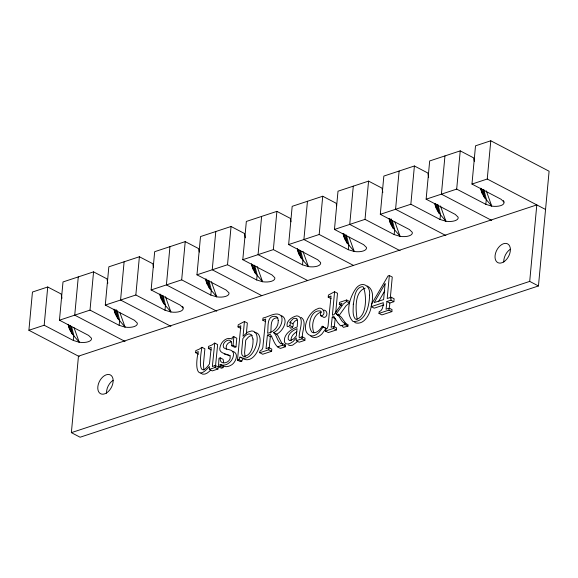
<?xml version="1.0" encoding="UTF-8"?>
<svg xmlns="http://www.w3.org/2000/svg" width="578" height="578" viewBox="0 0 578 578"><rect width="100%" height="100%" fill="white"/><g stroke="black" fill="none" stroke-linecap="round" stroke-linejoin="round"><path stroke-width="0.87" d="M223.029 367.68L220.117 366.156L220.117 364.472L222.631 365.13A14.898 9.4 -62.4 0 0 227.725 363.887C231.41 361.785 233.924 357.536 233.461 353.252C232.45 348.585 226.439 350.311 223.643 347.631C222.031 344.372 225.196 340.507 228.512 340.139A5.621 3.547 -62.4 0 1 230.832 341.316L231.634 343.26L231.8 345.803L234.719 347.327L235.983 346.908L236.792 338.224L233.873 336.707L232.212 337.256L232.11 339.113C227.161 336.41 221.374 341.49 220.261 346.345C217.595 353.274 225.572 353.548 229.712 355.484C232.948 362.312 218.954 366.922 220.232 357.847L219.004 358.252L218.448 366.705L221.367 368.229L223.029 367.68L223.036 365.99L220.117 364.472M79.222 356.554L28.9 330.276L32.447 292.034L47.728 286.991L61.131 293.985L61.99 298.291M28.9 330.276L44.181 325.233L47.728 286.991M44.181 325.233L73.334 340.456L79.237 342.241A10.599 4.48 5.3 0 0 91.454 338.202L88.607 335.421L59.455 320.198L63.002 281.948L93.564 271.862L106.959 278.863L107.826 283.169M78.283 276.905L74.735 315.154L125.058 341.432M73.334 340.456L73.811 335.305L71.571 326.613M71.369 432.647L78.463 356.156L536.803 204.908L529.708 281.399L71.369 432.647L80.111 437.221L538.458 285.966L549.1 171.225L490.794 140.779L475.513 145.822L471.966 184.071L501.119 199.294L503.965 202.083A10.599 4.48 5.3 0 1 491.741 206.115L485.845 204.337L456.685 189.114L426.13 199.193L429.678 160.951L460.233 150.865L473.635 157.866L474.328 161.305M59.455 320.198L90.009 310.111L93.564 271.862M90.009 310.111L119.169 325.335L125.065 327.112A10.599 4.48 5.3 0 0 137.289 323.08L134.443 320.291L105.29 305.068L108.837 266.826L139.392 256.74L152.794 263.734L153.488 267.18M124.118 261.783L120.571 300.025L170.893 326.303M119.169 325.335L119.646 320.183L117.175 310.617M105.29 305.068L135.844 294.99L139.392 256.74M135.844 294.99L165.005 310.213L170.9 311.99A10.599 4.48 5.3 0 0 183.125 307.958L180.278 305.17L151.125 289.946L154.673 251.697L185.227 241.618L198.63 248.612L199.323 252.059M169.954 246.654L166.406 284.903L216.721 311.181M165.005 310.213L165.481 305.054L163.01 295.488M151.125 289.946L181.68 279.86L185.227 241.618M181.68 279.86L210.833 295.083L216.736 296.861A10.599 4.48 5.3 0 0 228.96 292.829L226.114 290.04L196.961 274.817L200.508 236.575L231.063 226.489L244.465 233.49L245.325 237.796M198.507 354.177L195.588 352.659L195.776 350.622L199.374 349.098L201.968 347.284L204.879 348.801L203.478 363.938L203.832 370.021M201.968 347.284C200.552 354.206 196.954 381.574 209.489 363.938L211.216 347.356L208.347 348.447L208.542 346.41L212.14 344.885L214.727 343.072L217.646 344.596L215.471 366.503M215.789 231.532L212.234 269.781L261.762 295.64M210.833 295.083L211.317 289.932L208.846 280.366M209.366 369.364L215.038 367.492L215.226 365.412L218.144 366.936L217.949 369.017L212.285 370.888L209.366 369.364L209.366 366.481C195.212 383.156 195.429 363.576 198.341 351.605L195.588 352.659M196.961 274.817L227.515 264.738L231.063 226.489M231.8 345.803L233.071 345.384L233.873 336.707M227.515 264.738L256.668 279.962L262.571 281.739A10.599 4.48 5.3 0 0 274.796 277.707L271.949 274.918L242.796 259.695L246.344 221.446L276.898 211.367L290.3 218.361L290.987 221.808M240.925 328.449L238.006 326.924L238.201 324.843L244.429 321.491L247.348 323.008L246.38 333.448M244.429 321.491L243.056 336.273L247.543 332.148L251.697 330.956A11.56 7.29 -62.4 0 1 256.567 334.749C259.703 343.448 250.91 363.157 240.014 357.088L238.851 359.632L237.464 360.094L240.838 325.797L238.006 326.924M261.617 216.403L258.07 254.652L307.597 280.511M256.668 279.962L257.145 274.803L254.681 265.244M259.782 352.732L259.934 351.092L261.986 349.647L262.824 347.689L265.67 319.049L262.802 320.19L263.004 318.001C268.416 317.192 277.534 310.263 281.732 316.737C283.141 323.044 279.333 329.749 273.705 332.646C276.941 335.688 277.216 340.926 280.67 343.722L282.642 343.599L285.554 345.124L285.402 346.757L280.409 348.404C274.167 346.323 273.734 338.867 270.099 334.272L267.404 335.161L266.024 348.744L268.9 347.602L271.812 349.126L271.609 351.308L262.694 354.249L259.782 352.732L268.698 349.784L271.609 351.308M242.796 259.695L273.351 249.609L276.898 211.367M268.698 349.784L268.9 347.602M267.404 335.161L270.316 336.685L269.232 347.891M270.656 333.015C271.718 327.914 269.319 317.358 277.758 317.857M273.351 249.609L302.504 264.832L308.406 266.617A10.599 4.48 5.3 0 0 320.631 262.578L317.784 259.797L288.632 244.573L292.179 206.324L322.734 196.238L336.136 203.239L336.649 205.819M277.498 346.887L282.49 345.232L282.642 343.599M307.453 201.281L303.905 239.53L353.425 265.389M302.504 264.832L302.98 259.681L300.741 250.989M296.283 340.688L301.947 338.816L302.142 336.728L305.054 338.253L304.866 340.334L299.194 342.205L296.283 340.688L296.268 337.949L293.01 341.656L289.708 343.621L287.187 344.055L285.424 343.448L284.463 341.938C283.35 334.416 291.037 329.214 297.208 326.96L297.569 321.086L296.796 318.478L294.166 318.348L292.952 318.904L289.961 322.235C290.915 323.904 289.766 326.707 287.678 326.678L287.158 326.382C285.944 321.007 292.121 316.795 296.789 315.841C305.935 316.946 298.053 332.603 299.31 337.855L302.142 336.728M288.632 244.573L319.186 234.487L322.734 196.238M319.186 234.487L348.339 249.71L354.242 251.488A10.599 4.48 5.3 0 0 366.459 247.456L363.62 244.667L334.46 229.444L338.007 191.195L368.569 181.116L381.971 188.11L382.831 192.416M331.129 298.681L328.21 297.157L328.405 295.076L334.59 291.738L337.509 293.256L335.652 313.247M336.266 313.883L339.178 315.4L346.157 305.646L349.473 303.017L349.611 301.528L346.692 300.004L346.554 301.492L343.238 304.129L336.266 313.883C340.045 315.812 340.558 321.108 344.286 323.116L348.079 324.634L347.942 326.122L345.03 324.598L340.521 325.833L337.653 322.51L333.867 316.498L332.234 317.134L331.136 327.358L333.687 326.368L336.598 327.892L336.41 329.93L328.326 332.596L325.407 331.071L325.551 329.583L327.235 328.355L328.001 326.324L331.042 296.03L328.21 297.157M334.59 291.738L332.415 315.198L333.997 314.678L342.01 303.327L339.3 304.368L339.481 302.381L346.692 300.004M325.407 331.071L333.499 328.405L333.687 326.368M353.288 186.159L349.741 224.401L400.063 250.679M348.339 249.71L348.816 244.559L346.352 234.993M345.03 324.598L345.167 323.109M334.46 229.444L365.021 219.365L368.569 181.116M383.835 304.996L374.197 308.175L371.278 306.651L371.51 304.223L388.033 275.973L389.341 275.547L392.26 277.064L390.287 298.27M365.021 219.365L394.174 234.589L400.077 236.366A10.599 4.48 5.3 0 0 412.295 232.334L409.448 229.545L380.295 214.322L383.843 176.073L414.404 165.987L427.799 172.988L428.666 177.294M389.341 275.547L387.209 298.508L391.212 297.244L394.124 298.761L393.856 301.687L390.938 300.17L386.935 301.485L386.061 309.23L389.131 308.074L392.043 309.598L391.855 311.629L381.906 314.909L378.995 313.392L379.146 311.752C382.867 310.465 383.004 305.986 383.33 302.677L371.278 306.651M399.123 171.03L395.576 209.279L445.898 235.557M394.174 234.589L394.651 229.43L392.411 220.738M378.995 313.392L388.943 310.104L389.131 308.074M389.464 307.178L389.854 303.009L393.856 301.687M390.938 300.17L391.212 297.244M380.295 214.322L410.85 204.236L414.404 165.987M444.959 155.908L441.411 194.157L491.734 220.428M426.13 199.193L455.283 214.416L458.13 217.205A10.599 4.48 5.3 0 1 445.905 221.237L440.01 219.459L440.487 214.308L438.016 204.742M456.685 189.114L460.233 150.865M471.966 184.071L487.247 179.028L490.794 140.779M485.845 204.337L486.322 199.179L483.851 189.62M214.727 343.072L212.357 366.553L215.226 365.412M302.46 337.668C301.427 331.851 307.619 321.144 301.001 317.336M334.286 327.162L335.153 318.659L332.234 317.134M289.788 327.227L290.589 328.203C292.678 328.232 293.834 325.428 292.88 323.759L289.961 322.235M237.464 360.094L240.383 361.611L241.77 361.156L242.926 358.613C253.829 364.682 262.622 344.972 259.486 336.266A11.56 7.29 -62.4 0 0 254.609 332.48M292.88 323.759L294.686 321.289L297.078 319.872M378.46 301.745L384.767 290.799M326.057 328.434L323.145 326.917L318.933 332.538A13.547 8.54 -62.4 0 1 311.73 335.984C298.855 332.74 308.204 311.824 317.286 308.941C322.611 305.372 327.141 314.678 321.115 315.971L320.328 314.237L321.101 312.055L320.58 310.978C310.754 309.172 306.586 326.043 312.156 332.321L313.717 332.849C317.604 332.69 320.356 329.352 322.206 326.259L326.057 328.434L321.852 334.055A13.547 8.54 -62.4 0 1 314.642 337.509L312.38 337.133L310.567 335.919M337.408 315.48L338.397 314.035M210.724 369.971C208.521 372.543 203.882 376.177 200.747 373.106M297.562 341.54L292.62 345.145L290.105 345.579L288.335 344.972M296.846 331.678C293.682 333.542 290.481 336.764 291.124 340.767M273.705 332.646L276.624 334.171C282.801 331.49 289.275 319.497 281.558 315.653M218.448 366.705L220.117 366.156M347.942 326.122L343.44 327.358L341.612 325.443M270.316 336.685L271.898 336.208M321.325 312.019C313.197 314.23 311.036 325.573 313.854 332.538M231.431 341.663C228.108 342.031 224.95 345.897 226.554 349.155M284.47 345.348L285.554 345.124M365.202 288.126C354.119 291.782 355.708 310.003 357.125 319.143M230.29 355.81L224.307 354.032M223.036 365.99L225.543 366.654A14.898 9.4 -62.4 0 0 230.636 365.404C235.701 363.266 239.754 352.782 232.349 351.308M367.196 285.987C375.613 290.178 372.088 302.829 370.404 310.148C368.475 316.383 363.562 324.489 355.889 322.994L354.292 321.932M323.926 310.054C327.914 310.386 327.943 317.199 324.034 317.495L320.617 315.631M487.247 179.028L545.553 209.474M410.85 204.236L440.01 219.459M529.708 281.399L538.458 285.966M386.935 301.485L389.854 303.009M388.943 310.104L391.855 311.629M346.554 301.492L349.473 303.017M339.3 304.368L341.482 305.509M333.499 328.405L336.41 329.93M289.737 325.53L292.649 327.054M301.947 338.816L304.866 340.334M262.802 320.19L265.714 321.708M282.49 345.232L285.402 346.757M233.071 345.384L235.983 346.908M240.014 357.088L241.467 357.847M238.851 359.632L241.77 361.156M208.347 348.447L211.266 349.965M220.232 357.847L223.151 359.364L223.686 362.702M215.038 367.492L217.949 369.017M339.178 315.4L341.388 317.271L346.208 324.099M480.701 188.616C481.879 196.021 487.42 200.566 491.741 206.115L486.279 190.834M434.866 203.738C436.043 211.143 441.585 215.688 445.905 221.237L440.443 205.963M389.319 219.705C390.475 226.8 396.082 230.94 400.077 236.366L394.919 221.938M343.202 233.989C344.372 241.394 349.914 245.939 354.242 251.488L349.083 237.059M297.367 249.118C298.537 256.524 304.086 261.061 308.406 266.617L302.944 251.336M251.531 264.24C252.709 271.646 258.25 276.19 262.571 281.739L257.109 266.458M205.696 279.362C206.873 286.767 212.415 291.312 216.736 296.861L211.273 281.587M159.86 294.491C161.038 301.897 166.58 306.441 170.9 311.99L165.438 296.709M114.025 309.613C115.203 317.019 120.744 321.563 125.065 327.112L119.906 312.684M68.197 324.742C69.367 332.148 74.909 336.685 79.237 342.241L74.078 327.813M322.206 326.259L323.145 326.917M276.624 334.171L277.707 335.305L282.339 344.213M245.079 356.612L244.595 352.674L245.758 340.124L248.128 337.371A8.258 5.209 -62.4 0 1 252.21 335.442M480.665 188.19L482.42 193.659M435.082 204.099L436.585 208.781M389.001 218.441L390.75 223.91M343.166 233.563L344.914 239.032M297.33 248.692L299.086 254.161M251.495 263.814L253.251 269.283M205.66 278.943L207.415 284.412M159.824 294.065L161.58 299.534M113.989 309.187L115.745 314.656M68.161 324.316L69.909 329.785M481.474 188.327L484.407 197.69M435.639 203.456L438.579 212.82M389.803 218.578L392.744 227.942M343.968 233.7L346.908 243.063M298.4 249.682L301.073 258.193M252.564 264.803L255.238 273.315M206.469 279.08L209.402 288.444M160.633 294.202L163.567 303.566M114.798 309.324L117.739 318.688M69.23 325.306L71.903 333.817M503.489 200.494L503.965 202.083M182.648 306.369L183.125 307.958M483.071 189.577L484.971 198.247M437.235 204.699L439.135 213.376M391.212 218.954L393.307 228.498M345.565 234.95L347.472 243.627M299.736 250.072L301.637 258.749M253.901 265.201L255.801 273.878M208.066 280.323L209.966 289M162.23 295.445L164.13 304.122M116.207 309.707L118.295 319.251M70.559 325.696L72.467 334.373M106.54 393.033A10.599 6.683 -62.4 0 1 113.093 380.302M503.77 261.95A10.599 6.683 -62.4 0 1 510.331 249.219M252.991 339.04C253.388 345.478 251.69 355.68 243.735 356.424L242.392 355.68L241.705 353.924L241.676 351.157L242.839 338.6L245.209 335.847A8.258 5.209 -62.4 0 1 249.299 333.918L251.43 334.734L252.991 339.04M278.199 320.364C278.712 326.707 273.755 332.256 267.585 333.224C268.589 327.603 266.104 314.605 276.009 316.52A6.474 4.082 -62.4 0 1 278.011 318.94L278.199 320.364M353.303 304.173C353.404 308.97 352.06 314.764 355.152 318.89L356.409 319.424C367.225 316.238 366.654 295.401 363.461 287.136L362.29 286.601C354.675 287.916 354.531 298.234 353.303 304.173M369.537 295.242C369.421 305.242 365.925 322.437 352.97 321.469C344.618 312.965 350.001 296.312 356.38 287.909C362.644 280.496 370.968 286.262 369.537 295.242M296.579 333.325L296.384 335.84L293.682 338.896L289.679 340.652L288.212 339.25C287.476 333.911 292.764 330.406 297.049 328.651L296.579 333.325M385.085 283.776L383.611 299.599L374.197 302.569L385.085 283.776M106.59 392.903A10.599 6.683 -62.4 0 0 111.496 375.779A10.599 6.683 -62.4 0 0 98.318 384.283A10.599 6.683 -62.4 0 0 106.59 392.903M503.821 261.82A10.599 6.683 -62.4 0 0 508.727 244.696A10.599 6.683 -62.4 0 0 495.556 253.2A10.599 6.683 -62.4 0 0 503.821 261.82"/></g></svg>
